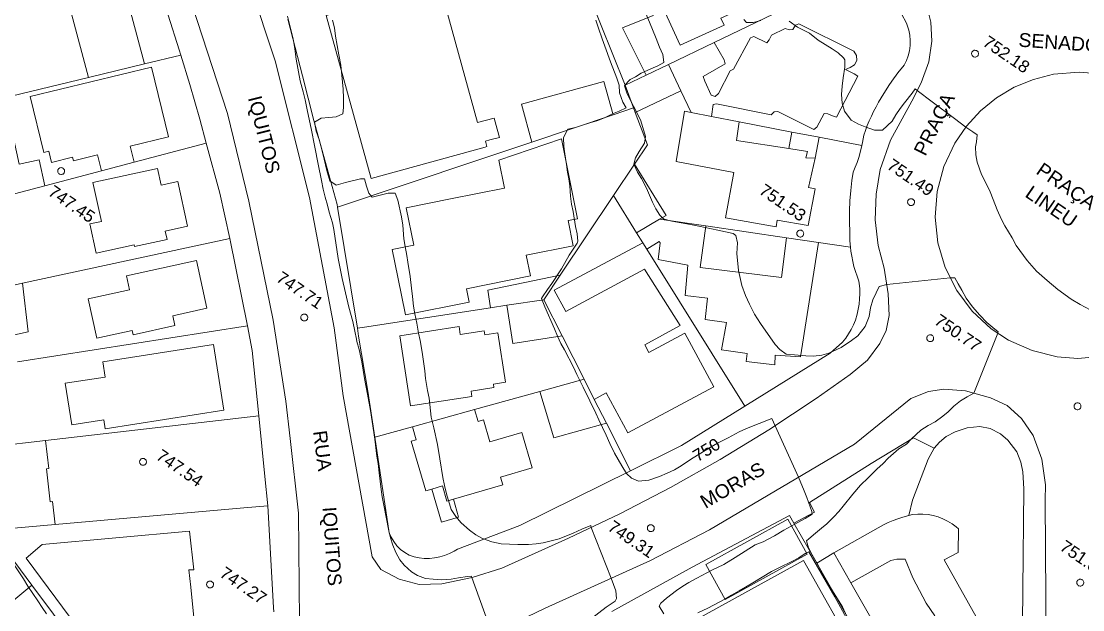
# Model space of a CAD drawing. Header units: metres. Extents: x 322294 to 7190115, y 7390841 to 10157759.
# Drawn here: x 323545.8 to 323699.4, y 7393904.2 to 7393989.4 of the extents above; entities that cross this region are included whole.
import ezdxf
from ezdxf.enums import TextEntityAlignment as Align

# ---------------------------------------------------------------- set-up
doc = ezdxf.new("R2010")
doc.units = ezdxf.units.M
doc.layers.get('0').update_dxf_attribs({"lineweight": 18})
for name, color, linetype, lineweight in [('100_SIST_VIARIO_MEIO_FIO', 1, 'Continuous', 18), ('106_PRACAS_PARQUES_TOP', 7, 'Continuous', 18), ('160_P_SIMP_ASF_TOP', 7, 'Continuous', 18), ('206_MURO_E_MURO_ARRIMO', 7, 'Continuous', 18), ('214_PROJ_BEIRAL_EDIF', 10, 'Continuous', 18), ('228_CONST_FUND_RUINA_E_TOP', 10, 'Continuous', 18), ('600_CURVA_MESTRA', 14, 'Continuous', 18), ('602_CURVA_MESTRA_TOP', 24, 'Continuous', 18), ('604_CURVA_INTERM', 7, 'Continuous', 18), ('606_PTO_COTADO', 7, 'Continuous', 18), ('608_PTO_COTADO_INTERVIA', 1, 'Continuous', 18), ('624_SEGM_CURVA_MESTRA', 14, 'Continuous', 18), ('626_SEGM_CURVA_INTERM', 7, 'Continuous', 18)]:
    doc.layers.add(name, color=color, linetype=linetype, lineweight=lineweight)
doc.styles.add('Style-Arial', font='arial.ttf', dxfattribs={"height": 1.75})

# ---------------------------------------------------------------- blocks, each defined once
blk = doc.blocks.new('SP09')
at = {"color": 0, "linetype": 'Continuous'}
blk.add_lwpolyline([(-0.03, -0.51), (-0.14, -0.49), (-0.24, -0.46), (-0.31, -0.42), (-0.35, -0.39), (-0.42, -0.31), (-0.47, -0.24), (-0.51, -0.15), (-0.52, -0.09), (-0.52, 0.03), (-0.51, 0.11), (-0.48, 0.2), (-0.44, 0.27), (-0.4, 0.33), (-0.32, 0.39), (-0.23, 0.44), (-0.15, 0.48), (-0.1, 0.48), (-0.03, 0.48), (0.08, 0.48), (0.19, 0.44), (0.27, 0.4), (0.35, 0.32), (0.41, 0.23), (0.46, 0.11), (0.48, 0.03), (0.48, -0.03), (0.47, -0.08), (0.44, -0.21), (0.38, -0.3), (0.31, -0.38), (0.23, -0.44), (0.1, -0.49), (0.02, -0.51)], close=True, dxfattribs=at)
blk = doc.blocks.new('SP10')
at = {"color": 0, "linetype": 'Continuous'}
blk.add_lwpolyline([(-0.03, -0.51), (-0.14, -0.49), (-0.24, -0.46), (-0.31, -0.42), (-0.35, -0.39), (-0.42, -0.31), (-0.47, -0.24), (-0.51, -0.15), (-0.52, -0.09), (-0.52, 0.03), (-0.51, 0.11), (-0.48, 0.2), (-0.44, 0.27), (-0.4, 0.33), (-0.32, 0.39), (-0.23, 0.44), (-0.15, 0.48), (-0.1, 0.48), (-0.03, 0.48), (0.08, 0.48), (0.19, 0.44), (0.27, 0.4), (0.35, 0.32), (0.41, 0.23), (0.46, 0.11), (0.48, 0.03), (0.48, -0.03), (0.47, -0.08), (0.44, -0.21), (0.38, -0.3), (0.31, -0.38), (0.23, -0.44), (0.1, -0.49), (0.02, -0.51)], close=True, dxfattribs=at)

msp = doc.modelspace()

# ---------------------------------------------------------------- linework, layer by layer
at = {"layer": '100_SIST_VIARIO_MEIO_FIO'}
for points in [[(323644.023, 7394073.089), (323639.688, 7394088.938), (323637.302, 7394093.917), (323635.118, 7394095.906), (323633.118, 7394096.992), (323629.392, 7394097.65), (323627.764, 7394097.638), (323625.38, 7394097.123), (323601.796, 7394084.202), (323575.825, 7394065.641), (323566.294, 7394058.058), (323564.206, 7394056.021), (323562.722, 7394053.771), (323561.199, 7394047.901), (323561.108, 7394046.432), (323561.927, 7394043.167), (323575.394, 7394005.419), (323582.588, 7393983.708), (323587.545, 7393963.91), (323591.108, 7393945.023), (323591.818, 7393939.611)], [(323582.3, 7393946.139), (323578.788, 7393963.397), (323575.678, 7393976.068), (323565.504, 7394007.35), (323557.789, 7394027.771), (323556.712, 7394029.649), (323552.605, 7394033.231), (323550.887, 7394033.919), (323547.977, 7394034.48), (323544.132, 7394034.191), (323540.996, 7394032.979), (323536.796, 7394028.825), (323522.298, 7394010.543), (323505.072, 7393985.273), (323500.776, 7393977.626), (323494.86, 7393966.048), (323489.526, 7393954.486), (323483.891, 7393941.219), (323475.707, 7393917.256), (323473.502, 7393909.563), (323470.278, 7393894.475), (323467.187, 7393876.85), (323463.62, 7393841.909)], [(323591.818, 7393939.611), (323592.396, 7393935.206), (323596.615, 7393911.909), (323597.857, 7393910.038), (323600.505, 7393908.643), (323603.4, 7393907.888), (323606.675, 7393907.974), (323611.074, 7393908.901), (323615.363, 7393910.249), (323625.008, 7393914.591), (323632.46, 7393918.117), (323639.779, 7393921.909), (323646.957, 7393925.963), (323653.985, 7393930.272), (323660.853, 7393934.832), (323665.742, 7393938.303), (323668.255, 7393940.375), (323670.066, 7393942.756), (323670.982, 7393944.647), (323671.415, 7393946.848), (323671.259, 7393949.986), (323670.689, 7393953.69), (323669.788, 7393956.972), (323669.388, 7393960.691), (323669.538, 7393964.389), (323670.105, 7393967.991), (323671.583, 7393972.237), (323674.659, 7393977.868), (323676.018, 7393980.54), (323677.113, 7393983.582), (323677.552, 7393986.545), (323677.419, 7393989.304), (323676.704, 7393992.216)], [(323701.868, 7393981.837), (323698.887, 7393982.068), (323695.164, 7393981.75), (323692.265, 7393981.017), (323689.502, 7393979.875), (323686.932, 7393978.346), (323684.609, 7393976.464), (323682.581, 7393974.266), (323680.89, 7393971.8), (323679.304, 7393968.417), (323678.351, 7393964.805), (323678.062, 7393961.08), (323678.447, 7393957.364), (323679.493, 7393953.778), (323681.166, 7393950.437), (323683.412, 7393947.451), (323686.157, 7393944.917), (323688.654, 7393943.272), (323692.064, 7393941.747), (323695.693, 7393940.859), (323698.675, 7393940.628), (323702.397, 7393940.946)], [(323584.736, 7393929.014), (323584.133, 7393934.428), (323582.3, 7393946.139)], [(323602.034, 7393894.975), (323621.65, 7393904.455), (323636.873, 7393911.356), (323645.412, 7393915.808), (323666.378, 7393928.198), (323674.528, 7393934.82), (323677.067, 7393935.83), (323679.284, 7393936.18), (323682.433, 7393935.901), (323686.046, 7393934.935), (323688.469, 7393933.792), (323690.542, 7393931.93), (323692.243, 7393929.47), (323693.462, 7393926.036), (323693.999, 7393922.332), (323693.969, 7393920.083), (323694.251, 7393877.778)], [(323540.644, 7393863.037), (323571.122, 7393885.886), (323580.523, 7393892.401), (323583.088, 7393894.419), (323584.895, 7393896.797), (323585.731, 7393899.611), (323586.098, 7393902.586), (323585.94, 7393918.199), (323584.736, 7393929.014)]]:
    msp.add_lwpolyline(points, dxfattribs=at)
at = {"layer": '206_MURO_E_MURO_ARRIMO'}
for p, q in [((323568.704, 7393985.306), (323567.104, 7393990.305)), ((323673.896, 7393989.162), (323673.2, 7393990.49)), ((323584.404, 7393989.719), (323586.552, 7393981.518)), ((323674.021, 7393988.853), (323673.896, 7393989.162)), ((323674.247, 7393988.138), (323674.021, 7393988.853)), ((323674.392, 7393987.403), (323674.247, 7393988.138)), ((323674.456, 7393986.656), (323674.392, 7393987.403)), ((323568.938, 7393984.535), (323568.704, 7393985.306)), ((323674.335, 7393985.164), (323674.437, 7393985.906)), ((323674.437, 7393985.906), (323674.456, 7393986.656)), ((323570.227, 7393980.292), (323568.938, 7393984.535)), ((323673.555, 7393983.065), (323673.892, 7393983.734)), ((323673.892, 7393983.734), (323674.153, 7393984.437)), ((323674.153, 7393984.437), (323674.335, 7393985.164)), ((323672.667, 7393981.979), (323673.555, 7393983.065)), ((323586.552, 7393981.518), (323588.189, 7393975.051)), ((323671.36, 7393980.151), (323671.779, 7393980.772)), ((323671.779, 7393980.772), (323672.667, 7393981.979)), ((323571.669, 7393975.277), (323570.227, 7393980.292)), ((323670.239, 7393978.348), (323671.36, 7393980.151)), ((323669.494, 7393977.048), (323669.857, 7393977.703)), ((323669.857, 7393977.703), (323670.239, 7393978.348)), ((323668.823, 7393975.707), (323669.149, 7393976.382)), ((323669.149, 7393976.382), (323669.494, 7393977.048)), ((323572.576, 7393971.781), (323571.669, 7393975.277)), ((323588.189, 7393975.051), (323591.539, 7393962.908)), ((323668.229, 7393974.331), (323668.516, 7393975.023)), ((323668.516, 7393975.023), (323668.823, 7393975.707)), ((323667.546, 7393971.879), (323667.712, 7393972.924)), ((323667.712, 7393972.924), (323667.961, 7393973.631)), ((323667.961, 7393973.631), (323668.229, 7393974.331)), ((323574.582, 7393964.549), (323572.576, 7393971.781)), ((323667.209, 7393970.419), (323667.455, 7393971.444)), ((323667.455, 7393971.444), (323667.546, 7393971.879)), ((323666.995, 7393969.7), (323667.209, 7393970.419)), ((323666.182, 7393967.605), (323666.481, 7393968.292)), ((323666.481, 7393968.292), (323666.753, 7393968.99)), ((323666.753, 7393968.99), (323666.995, 7393969.7)), ((323666.006, 7393966.399), (323666.182, 7393967.605)), ((323665.839, 7393964.909), (323666.006, 7393966.399)), ((323576.039, 7393957.99), (323574.582, 7393964.549)), ((323665.726, 7393963.413), (323665.839, 7393964.909)), ((323591.539, 7393962.908), (323591.601, 7393962.531)), ((323591.601, 7393962.531), (323594.471, 7393944.992)), ((323665.667, 7393961.914), (323665.726, 7393963.413)), ((323665.662, 7393960.414), (323665.667, 7393961.914)), ((323665.711, 7393958.915), (323665.662, 7393960.414)), ((323578.559, 7393945.34), (323576.039, 7393957.99)), ((323665.706, 7393958.392), (323665.711, 7393958.915)), ((323665.725, 7393957.642), (323665.706, 7393958.392)), ((323665.797, 7393956.708), (323665.725, 7393957.642)), ((323665.86, 7393956.149), (323665.797, 7393956.708)), ((323665.975, 7393955.408), (323665.86, 7393956.149)), ((323666.121, 7393954.673), (323665.975, 7393955.408)), ((323666.299, 7393953.944), (323666.121, 7393954.673)), ((323666.508, 7393953.224), (323666.299, 7393953.944)), ((323666.747, 7393952.513), (323666.508, 7393953.224)), ((323667.016, 7393951.814), (323666.747, 7393952.513)), ((323667.065, 7393951.466), (323667.016, 7393951.814)), ((323667.132, 7393950.719), (323667.065, 7393951.466)), ((323667.125, 7393949.221), (323667.153, 7393949.97)), ((323667.153, 7393949.97), (323667.132, 7393950.719)), ((323666.928, 7393947.735), (323667.051, 7393948.474)), ((323667.051, 7393948.474), (323667.125, 7393949.221)), ((323666.507, 7393946.178), (323666.759, 7393947.004)), ((323666.759, 7393947.004), (323666.928, 7393947.735)), ((323579.272, 7393941.76), (323578.559, 7393945.34)), ((323665.906, 7393944.806), (323666.232, 7393945.481)), ((323666.232, 7393945.481), (323666.507, 7393946.178)), ((323594.471, 7393944.992), (323594.657, 7393943.858)), ((323594.657, 7393943.858), (323595.966, 7393935.86)), ((323665.108, 7393943.539), (323665.53, 7393944.157)), ((323665.53, 7393944.157), (323665.906, 7393944.806)), ((323662.879, 7393941.358), (323664.666, 7393942.947)), ((323664.666, 7393942.947), (323665.108, 7393943.539)), ((323580.196, 7393932.3), (323579.272, 7393941.76)), ((323650.54, 7393933.693), (323662.879, 7393941.358)), ((323595.966, 7393935.86), (323596.979, 7393929.195)), ((323641.369, 7393927.996), (323650.54, 7393933.693)), ((323581.079, 7393923.541), (323580.196, 7393932.3)), ((323596.979, 7393929.195), (323599.08, 7393915.374)), ((323668.798, 7393925.41), (323674.917, 7393929.111)), ((323674.917, 7393929.111), (323677.888, 7393927.645)), ((323633.977, 7393924.345), (323641.369, 7393927.996)), ((323659.879, 7393919.768), (323668.798, 7393925.41)), ((323617.96, 7393916.433), (323633.977, 7393924.345)), ((323581.508, 7393919.288), (323581.079, 7393923.541)), ((323582.323, 7393904.565), (323581.508, 7393919.288)), ((323660.577, 7393918.363), (323659.879, 7393919.768)), ((323642.901, 7393910.416), (323656.96, 7393917.854)), ((323656.96, 7393917.854), (323657.61, 7393916.775)), ((323657.61, 7393916.775), (323660.577, 7393918.363)), ((323608.946, 7393913.007), (323617.96, 7393916.433)), ((323599.08, 7393915.374), (323599.358, 7393914.733)), ((323599.358, 7393914.733), (323599.737, 7393914.088)), ((323599.737, 7393914.088), (323600.195, 7393913.495)), ((323600.195, 7393913.495), (323600.723, 7393912.966)), ((323608.457, 7393912.697), (323608.946, 7393913.007)), ((323600.723, 7393912.966), (323601.314, 7393912.507)), ((323601.314, 7393912.507), (323601.959, 7393912.128)), ((323601.959, 7393912.128), (323602.673, 7393911.904)), ((323602.673, 7393911.904), (323603.405, 7393911.752)), ((323603.405, 7393911.752), (323604.149, 7393911.671)), ((323604.149, 7393911.671), (323604.897, 7393911.664)), ((323604.897, 7393911.664), (323605.642, 7393911.729)), ((323605.642, 7393911.729), (323606.378, 7393911.867)), ((323606.378, 7393911.867), (323607.096, 7393912.076)), ((323607.096, 7393912.076), (323607.792, 7393912.353)), ((323607.792, 7393912.353), (323608.457, 7393912.697)), ((323631.304, 7393903.97), (323642.901, 7393910.416)), ((323582.373, 7393903.95), (323582.323, 7393904.565))]:
    msp.add_line(p, q, dxfattribs=at)
for points in [[(323646.072, 7393986.371), (323664.443, 7393995.224)], [(323563.681, 7393983.263), (323568.938, 7393984.535)], [(323541.523, 7393977.9), (323555.587, 7393981.304)], [(323634.432, 7393976.887), (323631.458, 7393975.89)], [(323634.678, 7393976.229), (323636.422, 7393971.564), (323634.54, 7393968.744)], [(323649.721, 7393974.866), (323657.335, 7393973.397)], [(323572.576, 7393971.781), (323562.173, 7393969.035)], [(323619.704, 7393971.95), (323611.62, 7393969.241)], [(323661.271, 7393972.638), (323667.455, 7393971.444)], [(323611.62, 7393969.241), (323591.601, 7393962.531)], [(323557.443, 7393967.787), (323549.258, 7393965.627)], [(323656.56, 7393958.076), (323644.88, 7393959.807)], [(323546.049, 7393951.494), (323576.039, 7393957.99)], [(323636.347, 7393956.433), (323650.54, 7393933.693)], [(323665.797, 7393956.708), (323661.191, 7393957.39)], [(323595.522, 7393945.153), (323613.733, 7393947.943)], [(323578.559, 7393945.34), (323545.289, 7393940.125)], [(323594.471, 7393944.992), (323595.522, 7393945.153)], [(323611.43, 7393933.216), (323620.85, 7393935.837)], [(323580.196, 7393932.3), (323549.368, 7393928.727)], [(323596.979, 7393929.195), (323602.439, 7393930.714)], [(323633.977, 7393924.345), (323630.488, 7393931.239)], [(323578.033, 7393918.983), (323581.508, 7393919.288)], [(323550.736, 7393916.585), (323578.033, 7393918.983)], [(323660.919, 7393910.958), (323657.61, 7393916.775)], [(323556.929, 7393894.99), (323547.397, 7393907.797)]]:
    msp.add_lwpolyline(points, dxfattribs=at)
at = {"layer": '214_PROJ_BEIRAL_EDIF'}
for points in [[(323640.324, 7393996.859), (323640.214, 7393997.098), (323643.066, 7393998.409), (323653.272, 7394003.103), (323658.647, 7394005.575), (323660.016, 7394006.205), (323664.22, 7393997.065), (323654.925, 7393992.79), (323654.662, 7393993.361), (323647.061, 7393989.865), (323647.51, 7393988.89), (323641.175, 7393985.977), (323637.673, 7393993.591), (323641.102, 7393995.168)], [(323563.681, 7393983.263), (323555.587, 7393981.304), (323550.873, 7393999.049), (323558.919, 7394001.186)], [(323641.269, 7393979.342), (323642.747, 7393976.212), (323645.687, 7393975.645), (323645.921, 7393977.367), (323646.444, 7393977.496), (323654.322, 7393975.909), (323654.77, 7393976.302), (323655.286, 7393976.368), (323660.488, 7393973.742), (323660.928, 7393974.102), (323661.981, 7393976.061), (323662.549, 7393976.012), (323663.192, 7393975.722), (323663.801, 7393975.539), (323666.851, 7393981.471), (323666.323, 7393981.817), (323665.087, 7393982.443), (323665.752, 7393982.72), (323666.373, 7393983.102), (323666.706, 7393983.754), (323666.675, 7393984.485), (323666.271, 7393985.084), (323658.323, 7393989.071), (323657.825, 7393988.86), (323657.458, 7393988.217), (323656.972, 7393988.181), (323656.369, 7393988.396), (323654.388, 7393987.401), (323654.06, 7393986.757), (323653.695, 7393986.3), (323651.836, 7393987.25), (323651.36, 7393987.043), (323648.891, 7393982.49), (323648.421, 7393982.235), (323646.701, 7393978.955), (323646.231, 7393978.526), (323645.634, 7393978.744), (323644.732, 7393980.77), (323644.475, 7393981.431), (323647.672, 7393983.269), (323647.545, 7393983.839), (323646.072, 7393986.371), (323639.456, 7393983.182)], [(323557.443, 7393967.787), (323562.173, 7393969.035), (323561.608, 7393971.367), (323567.132, 7393972.704), (323564.69, 7393982.795), (323547.156, 7393978.552), (323549.121, 7393970.432), (323549.849, 7393970.608), (323550.236, 7393969.008), (323553.282, 7393969.745), (323553.406, 7393969.233), (323556.889, 7393970.076)], [(323636.246, 7393981.635), (323639.456, 7393983.182), (323641.269, 7393979.342), (323634.678, 7393976.229), (323634.432, 7393976.887), (323633.203, 7393980.168)], [(323619.704, 7393971.95), (323631.458, 7393975.89), (323630.124, 7393980.725), (323618.192, 7393977.433)], [(323660.713, 7393969.595), (323659.339, 7393969.677), (323659.568, 7393970.599), (323656.905, 7393971.011), (323649.298, 7393972.188), (323649.721, 7393974.866), (323645.687, 7393975.645), (323642.747, 7393976.212), (323641.806, 7393976.438), (323640.569, 7393969.149), (323648.945, 7393967.528), (323647.704, 7393960.97), (323655.047, 7393959.651), (323655.206, 7393960.63), (323659.702, 7393959.867), (323660.71, 7393965.18), (323659.736, 7393965.355)], [(323657.335, 7393973.397), (323656.905, 7393971.011), (323659.568, 7393970.599), (323659.339, 7393969.677), (323660.713, 7393969.595), (323661.271, 7393972.638)], [(323549.258, 7393965.627), (323540.631, 7393963.35), (323541.132, 7393971.516), (323544.782, 7393972.307), (323545.551, 7393968.755), (323548.445, 7393969.382)], [(323638.157, 7393960.803), (323639.119, 7393961.319), (323634.54, 7393968.744), (323631.503, 7393964.193), (323634.856, 7393958.822)], [(323568.481, 7393966.245), (323566.066, 7393965.722), (323565.547, 7393968.118), (323556.225, 7393966.099), (323557.446, 7393960.463), (323555.771, 7393960.1), (323556.687, 7393955.872), (323562.2, 7393957.066), (323562.252, 7393956.825), (323566.944, 7393957.841), (323566.681, 7393959.055), (323569.888, 7393959.75)], [(323627.259, 7393937.62), (323624.091, 7393943.881), (323621.438, 7393949.124), (323623.798, 7393952.657), (323631.503, 7393964.193), (323634.856, 7393958.822), (323635.758, 7393957.377), (323622.943, 7393950.492), (323624.605, 7393947.398), (323636.015, 7393953.528), (323641.171, 7393945.366), (323636.036, 7393942.607), (323636.636, 7393941.489), (323641.863, 7393944.297), (323646.046, 7393936.512), (323633.596, 7393929.823), (323630.479, 7393935.625), (323628.741, 7393934.691)], [(323634.856, 7393958.822), (323635.758, 7393957.377), (323636.347, 7393956.433), (323638.134, 7393957.549), (323638.264, 7393957.341), (323637.959, 7393954.916), (323642.279, 7393954.109), (323641.886, 7393949.721), (323645.096, 7393949.338), (323644.772, 7393946.258), (323647.879, 7393945.823), (323647.147, 7393941.845), (323650.847, 7393941.318), (323650.729, 7393940.174), (323654.836, 7393939.7), (323654.906, 7393941.066), (323658.557, 7393940.847), (323661.191, 7393957.39), (323656.56, 7393958.076), (323655.819, 7393952.324), (323644.06, 7393953.767), (323644.88, 7393959.807), (323638.157, 7393960.803)], [(323571.201, 7393954.776), (323572.696, 7393947.874), (323567.758, 7393946.804), (323568.07, 7393945.365), (323562.027, 7393944.056), (323561.896, 7393944.664), (323556.762, 7393943.552), (323555.528, 7393949.25), (323561.512, 7393950.546), (323561.071, 7393952.582)], [(323539.734, 7393949.351), (323539.785, 7393950.137), (323545.398, 7393951.353), (323546.049, 7393951.494), (323546.853, 7393944.476), (323539.312, 7393942.842), (323539.451, 7393944.992)], [(323623.798, 7393952.657), (323621.438, 7393949.124), (323616.115, 7393948.308), (323613.733, 7393947.943), (323613.343, 7393950.49)], [(323616.115, 7393948.308), (323621.438, 7393949.124), (323624.091, 7393943.881), (323616.96, 7393942.788)], [(323614.801, 7393944.315), (323612.9, 7393944.024), (323612.813, 7393944.595), (323609.354, 7393944.065), (323609.177, 7393945.221), (323600.603, 7393943.907), (323602.158, 7393933.76), (323611.026, 7393935.118), (323610.908, 7393935.893), (323614.22, 7393936.401), (323614.144, 7393936.897), (323615.897, 7393937.166)], [(323573.674, 7393942.64), (323575.166, 7393933.12), (323558.007, 7393930.43), (323557.803, 7393931.728), (323553.143, 7393930.998), (323552.199, 7393937.021), (323557.974, 7393937.926), (323557.629, 7393940.125)], [(323627.259, 7393937.62), (323620.85, 7393935.837), (323622.88, 7393929.108), (323630.488, 7393931.239), (323628.741, 7393934.691)], [(323605.226, 7393921.699), (323606.797, 7393922.158), (323607.435, 7393919.973), (323608.355, 7393920.241), (323615.509, 7393922.33), (323615.189, 7393923.426), (323619.739, 7393924.755), (323618.24, 7393929.89), (323613.656, 7393928.552), (323612.736, 7393931.702), (323611.94, 7393931.47), (323611.43, 7393933.216), (323602.439, 7393930.714), (323602.982, 7393928.854), (323602.267, 7393928.646), (323604.369, 7393921.448)], [(323537.969, 7393922.17), (323538.312, 7393927.446), (323541.825, 7393927.853), (323549.368, 7393928.727), (323549.838, 7393924.671), (323549.491, 7393924.631), (323550.045, 7393919.852), (323550.353, 7393919.888), (323550.736, 7393916.585), (323541.463, 7393915.77), (323541.293, 7393915.998), (323537.848, 7393920.314)], [(323605.226, 7393921.699), (323606.624, 7393916.914), (323609.114, 7393917.641), (323608.355, 7393920.241), (323607.435, 7393919.973), (323606.797, 7393922.158)], [(323656.748, 7393917.356), (323659.56, 7393912.262), (323647.686, 7393905.706), (323644.874, 7393910.8)], [(323541.463, 7393915.77), (323547.397, 7393907.797), (323535.189, 7393897.666), (323530.62, 7393903.471), (323535.521, 7393909.223), (323541.293, 7393915.998)], [(323665.867, 7393908.146), (323670.875, 7393899.322), (323677.992, 7393903.341), (323676.734, 7393905.201), (323674.844, 7393908.853), (323673.734, 7393911.549), (323672.529, 7393911.565), (323671.629, 7393911.367)]]:
    msp.add_lwpolyline(points, close=True, dxfattribs=at)
for points in [[(323628.443, 7393994.415), (323634.06, 7393996.998), (323635.484, 7393993.99), (323637.254, 7393990.254), (323632.802, 7393988.473), (323636.246, 7393981.635)], [(323612.943, 7393971.221), (323596.479, 7393966.678), (323589.968, 7393990.272), (323606.33, 7393994.786)], [(323606.33, 7393994.786), (323611.856, 7393974.757), (323614.238, 7393975.414), (323614.679, 7393973.818)], [(323636.246, 7393981.635), (323633.203, 7393980.168), (323627.856, 7393993.536)], [(323614.679, 7393973.818), (323615.007, 7393972.627), (323613.628, 7393972.247)], [(323600.34, 7393952.363), (323601.438, 7393946.928), (323610.632, 7393948.785), (323610.246, 7393950.7), (323619.496, 7393952.568), (323618.894, 7393955.549), (323625.696, 7393956.923), (323624.959, 7393960.573), (323626.314, 7393960.847), (323623.98, 7393972.399)], [(323623.98, 7393972.399), (323614.925, 7393969.325), (323615.741, 7393965.286), (323607.921, 7393963.707)], [(323613.138, 7393971.513), (323613.2, 7393971.292), (323612.943, 7393971.221)], [(323613.628, 7393972.247), (323612.985, 7393972.069), (323613.138, 7393971.513)], [(323607.921, 7393963.707), (323601.55, 7393962.42), (323602.637, 7393957.039), (323599.523, 7393956.41), (323600.34, 7393952.363)], [(323690.585, 7393892.582), (323690.9, 7393921.738), (323690.736, 7393924.213), (323690.453, 7393925.604), (323689.849, 7393927.094), (323688.55, 7393928.789), (323687.491, 7393929.684), (323685.994, 7393930.494), (323684.518, 7393930.77), (323682.696, 7393930.56), (323680.949, 7393929.994), (323679.646, 7393929.319), (323678.693, 7393928.513), (323677.888, 7393927.645), (323677.042, 7393926.034), (323674.754, 7393920.076), (323674.259, 7393917.882), (323674.785, 7393918.014), (323675.531, 7393918.076), (323676.279, 7393918.072), (323677.024, 7393918.001), (323677.759, 7393917.863), (323678.479, 7393917.661), (323679.178, 7393917.396), (323679.851, 7393917.069), (323680.492, 7393916.684), (323681.096, 7393916.243), (323681.442, 7393915.953), (323681.361, 7393912.541), (323679.362, 7393911.455), (323684.853, 7393901.664)], [(323677.992, 7393903.341), (323676.734, 7393905.201), (323674.844, 7393908.853), (323673.734, 7393911.549), (323672.529, 7393911.565), (323671.629, 7393911.367), (323665.867, 7393908.146), (323663.415, 7393912.467), (323670.586, 7393916.537), (323671.267, 7393916.849), (323671.959, 7393917.135), (323672.661, 7393917.396), (323673.372, 7393917.631), (323674.259, 7393917.882), (323674.785, 7393918.014), (323675.531, 7393918.076), (323676.279, 7393918.072), (323677.024, 7393918.001), (323677.759, 7393917.863), (323678.479, 7393917.661), (323679.178, 7393917.396), (323679.851, 7393917.069), (323680.492, 7393916.684), (323681.096, 7393916.243), (323681.442, 7393915.953), (323681.361, 7393912.541), (323679.362, 7393911.455), (323684.853, 7393901.664)], [(323570.372, 7393907.52), (323570.113, 7393910.025), (323570.811, 7393909.994), (323570.211, 7393915.584), (323548.876, 7393913.658), (323546.54, 7393911.72), (323558.158, 7393896.01)], [(323670.875, 7393899.322), (323665.867, 7393908.146), (323663.415, 7393912.467), (323660.919, 7393910.958), (323674.09, 7393887.808)], [(323562.945, 7393896.407), (323571.936, 7393897.262), (323571.554, 7393903.067), (323570.83, 7393903.104), (323570.372, 7393907.52)]]:
    msp.add_lwpolyline(points, dxfattribs=at)
at = {"layer": '228_CONST_FUND_RUINA_E_TOP'}
msp.add_lwpolyline([(323659.014, 7393911.349), (323636.435, 7393898.884), (323644.083, 7393885.017), (323666.761, 7393897.543)], close=True, dxfattribs=at)
at = {"layer": '600_CURVA_MESTRA', "elevation": 750}
for points in [[(323628.945, 7393989.59), (323629.343, 7393988.43), (323629.901, 7393986.906), (323630.275, 7393985.811), (323631.095, 7393983.568), (323632.001, 7393981.191), (323632.318, 7393980.189), (323632.397, 7393979.094), (323632.877, 7393977.724), (323633.369, 7393976.918), (323632.342, 7393976.417), (323631.374, 7393976.009), (323630.238, 7393975.471), (323629.256, 7393975.089), (323628.079, 7393974.723), (323627.033, 7393974.366), (323626.019, 7393974.058), (323624.924, 7393973.794), (323624.285, 7393972.602), (323624.359, 7393971.322), (323624.496, 7393970.239), (323624.739, 7393968.674), (323624.872, 7393967.6), (323625.051, 7393966.61), (323625.183, 7393965.587), (323625.294, 7393964.122), (323625.453, 7393962.941), (323625.684, 7393961.893), (323626.046, 7393959.737), (323626.251, 7393958.637), (323626.374, 7393957.591), (323626.245, 7393957.313), (323625.131, 7393955.578), (323624.011, 7393953.57), (323622.589, 7393951.486), (323621.953, 7393950.609), (323621.26, 7393949.556), (323621.13, 7393949.283), (323621.58, 7393948.107), (323622.995, 7393944.878), (323623.417, 7393943.817), (323623.883, 7393942.776), (323624.43, 7393941.862), (323625.738, 7393939.332), (323626.198, 7393938.307), (323627.149, 7393936.479), (323628.099, 7393934.467), (323628.976, 7393932.697), (323629.384, 7393931.709), (323630.475, 7393929.518), (323631.012, 7393928.298), (323631.656, 7393926.92), (323632.745, 7393925.05), (323633.383, 7393923.937), (323634.111, 7393923.265), (323635.13, 7393922.834), (323636.643, 7393922.97), (323638.189, 7393923.517), (323639.289, 7393923.988), (323640.349, 7393924.504), (323641.324, 7393925.08), (323642.802, 7393926.066)], [(323647.165, 7393928.642), (323648.114, 7393929.118), (323649.682, 7393929.968), (323650.765, 7393930.46), (323654.419, 7393931.913), (323654.893, 7393930.875), (323658.289, 7393923.417), (323659.088, 7393921.458), (323659.472, 7393920.5), (323660.202, 7393918.431), (323660.268, 7393918.07), (323659.235, 7393917.417), (323658.267, 7393916.919), (323656.164, 7393915.737), (323654.804, 7393914.938), (323653.191, 7393914.061), (323652.031, 7393913.621), (323649.117, 7393911.799), (323647.471, 7393910.793), (323645.756, 7393909.956), (323643.565, 7393908.812), (323642.414, 7393908.168), (323641.527, 7393907.625), (323640.644, 7393907.037), (323639.173, 7393905.882), (323638.366, 7393905.171), (323638.141, 7393904.729), (323638.825, 7393903.62)], [(323643.7, 7393903.797), (323645.19, 7393904.457), (323647.61, 7393905.739), (323648.599, 7393906.332), (323649.723, 7393906.95), (323650.63, 7393907.508), (323651.693, 7393908.121), (323654.387, 7393909.747), (323655.618, 7393910.387), (323657.211, 7393911.17), (323658.335, 7393911.764), (323659.256, 7393912.361), (323659.309, 7393912.376), (323659.429, 7393912.456), (323659.765, 7393912.628), (323663.53, 7393906.097), (323669.131, 7393895.857)]]:
    msp.add_lwpolyline(points, dxfattribs=at)
at = {"layer": '604_CURVA_INTERM', "flags": 128}
for points, elevation in [([(323594.344, 7393943.39), (323594.095, 7393944.577), (323593.829, 7393945.958), (323593.214, 7393948.033), (323592.288, 7393952.166), (323591.715, 7393955.062), (323591.055, 7393959.26), (323590.849, 7393960.252), (323590.403, 7393961.785), (323590.142, 7393962.786), (323589.8, 7393963.969), (323589.523, 7393965.101), (323589.294, 7393966.385), (323588.803, 7393968.731), (323588.301, 7393971.197), (323587.806, 7393973.896), (323587.271, 7393976.349), (323586.916, 7393978.065), (323586.64, 7393979.213), (323586.205, 7393980.791), (323585.632, 7393983.948), (323585.415, 7393985.462), (323585.16, 7393986.9), (323584.347, 7393990.189)], 748), ([(323665.076, 7393903.708), (323664.638, 7393904.67), (323663.805, 7393905.974), (323663.215, 7393906.983), (323662.662, 7393907.838), (323661.452, 7393910.022), (323660.996, 7393910.929), (323660.248, 7393912.166), (323659.711, 7393913.177), (323659.461, 7393914.188), (323659.757, 7393914.512), (323660.725, 7393915.299), (323661.595, 7393916.04), (323662.375, 7393916.681), (323663.387, 7393917.693), (323664.134, 7393918.436), (323664.757, 7393919.239), (323666.16, 7393920.98), (323667.275, 7393922.245), (323668.343, 7393923.32), (323669.631, 7393924.584), (323670.547, 7393925.421), (323671.254, 7393926.185), (323672.797, 7393927.511), (323673.892, 7393928.179), (323674.614, 7393928.986), (323675.961, 7393930.23), (323677.051, 7393930.884), (323678.048, 7393931.459), (323679.154, 7393932.254), (323679.934, 7393932.887), (323680.752, 7393933.713), (323681.718, 7393934.462), (323682.674, 7393935.04), (323683.628, 7393935.581), (323687.096, 7393944.298), (323687.161, 7393944.445), (323686.38, 7393945.072), (323685.504, 7393945.823), (323684.497, 7393946.864), (323683.453, 7393948.105), (323682.554, 7393949.321), (323681.916, 7393950.478), (323681.373, 7393951.432), (323680.882, 7393952.29), (323680.246, 7393952.275), (323671.05, 7393951.344), (323669.939, 7393951.049), (323669.496, 7393950.104), (323669.05, 7393949.092), (323668.691, 7393947.918), (323668.515, 7393946.706), (323667.928, 7393945.233), (323666.868, 7393943.897), (323665.962, 7393943.216), (323664.442, 7393942.193), (323662.658, 7393941.371), (323661.651, 7393941.084), (323660.457, 7393940.942), (323659.326, 7393940.983), (323657.723, 7393941.129), (323656.507, 7393941.21), (323655.587, 7393941.886), (323654.884, 7393942.654), (323652.763, 7393945.692), (323651.904, 7393947.04), (323651.206, 7393948.451), (323650.64, 7393949.738), (323650.108, 7393951.187), (323649.591, 7393953.343), (323649.341, 7393955.785), (323649.44, 7393957.334), (323649.215, 7393958.433), (323648.833, 7393958.704), (323646.623, 7393959.207), (323643.865, 7393959.779), (323642.676, 7393960.026), (323639.941, 7393960.505), (323639.397, 7393960.638), (323638.739, 7393960.826), (323638.2, 7393961.379), (323637.638, 7393962.258), (323637.148, 7393963.256), (323636.304, 7393965.249), (323635.558, 7393966.669), (323634.99, 7393967.598), (323634.459, 7393968.722), (323634.711, 7393969.653), (323635.212, 7393970.58), (323636.016, 7393971.778), (323636.17, 7393972.732), (323635.476, 7393975.016), (323634.932, 7393976.112), (323633.861, 7393978.16), (323633.457, 7393979.086), (323633.116, 7393980.094), (323633.599, 7393980.664), (323633.922, 7393981.001), (323634.72, 7393981.39), (323635.515, 7393981.906), (323636.471, 7393982.376), (323637.918, 7393982.963), (323638.804, 7393983.45), (323638.808, 7393983.533), (323638.671, 7393984.634), (323638.178, 7393985.695), (323637.694, 7393986.942), (323636.73, 7393989.289), (323636.211, 7393990.547)], 751), ([(323590.878, 7393989.569), (323591.161, 7393988.467), (323591.308, 7393987.293), (323591.807, 7393984.584), (323592.061, 7393983.099), (323592.332, 7393980.637), (323592.405, 7393979.584), (323592.452, 7393978.298), (323592.463, 7393976.956), (323592.363, 7393976.042), (323591.396, 7393975.576), (323590.363, 7393975.512), (323589.226, 7393975.381), (323588.288, 7393974.823), (323588.514, 7393973.518), (323588.926, 7393972.301), (323589.49, 7393970.303), (323590.034, 7393967.847), (323590.468, 7393966.311), (323591.392, 7393965.694), (323592.748, 7393966.066), (323594.917, 7393966.598), (323595.519, 7393966.611), (323595.789, 7393965.573), (323596.14, 7393964.538), (323596.607, 7393963.977), (323597.778, 7393964.243), (323598.909, 7393964.548), (323599.954, 7393964.55), (323600.332, 7393963.51), (323600.844, 7393961.096), (323601.025, 7393959.913), (323601.195, 7393957.936), (323601.392, 7393956.832), (323601.646, 7393955.537), (323601.789, 7393954.531)], 749), ([(323613.958, 7393900.738), (323611.048, 7393908.895), (323610.979, 7393909.097), (323610.413, 7393909.052), (323609.089, 7393908.842), (323608.031, 7393908.672), (323606.585, 7393908.561), (323605.422, 7393908.642), (323604.313, 7393908.761), (323603.173, 7393909.195), (323602.288, 7393909.72), (323601.255, 7393910.684), (323600.591, 7393911.471), (323600.034, 7393912.497), (323599.6, 7393913.593), (323599.248, 7393914.636), (323599.011, 7393915.671), (323598.296, 7393919.366), (323598.042, 7393920.583), (323597.899, 7393921.628), (323597.647, 7393924.05), (323597.493, 7393925.408), (323597.288, 7393926.485), (323597.002, 7393928.909), (323596.378, 7393933.072), (323595.932, 7393935.426), (323595.712, 7393936.714), (323595.518, 7393937.711), (323595.1, 7393940.118), (323594.707, 7393941.918), (323594.409, 7393943.082), (323594.344, 7393943.39)], 748), ([(323549.506, 7393903.646), (323548.896, 7393904.571), (323548.226, 7393905.496), (323546.822, 7393907.648), (323546.183, 7393908.704), (323544.925, 7393910.564)], 747)]:
    msp.add_lwpolyline(points, dxfattribs=dict(at, elevation=elevation))
at = {"layer": '604_CURVA_INTERM'}
for points, elevation in [([(323650.368, 7393989.705), (323650.744, 7393989.254), (323651.744, 7393989.241), (323652.833, 7393989.542)], 752), ([(323656.914, 7393989.446), (323658.119, 7393988.568), (323659.852, 7393987.693), (323661.124, 7393986.714), (323663.141, 7393985.424), (323664.012, 7393984.848), (323664.78, 7393984.14), (323664.964, 7393983.836), (323664.979, 7393982.803), (323664.72, 7393981.223), (323664.584, 7393980.013), (323664.527, 7393978.823), (323664.606, 7393977.574), (323664.947, 7393976.397), (323665.925, 7393975.097), (323666.985, 7393974.514), (323667.93, 7393974.145), (323669.273, 7393973.666), (323670.438, 7393973.677), (323671.82, 7393974.975), (323672.356, 7393975.875), (323672.997, 7393976.824), (323673.632, 7393977.622), (323674.731, 7393979.006), (323675.18, 7393979.674), (323675.454, 7393979.432), (323677.636, 7393977.784)], 752), ([(323680.862, 7393975.346), (323682.482, 7393974.122), (323683.493, 7393973.429), (323684.148, 7393972.986), (323684.014, 7393971.979), (323683.897, 7393971.262), (323683.951, 7393970.097), (323684.132, 7393969.015), (323684.764, 7393967.266), (323685.446, 7393965.924), (323686.013, 7393964.719), (323686.438, 7393963.646), (323687.007, 7393962.13), (323687.662, 7393960.742), (323688.145, 7393959.837), (323689.167, 7393958.084), (323689.764, 7393956.963), (323691.382, 7393954.79), (323692.692, 7393953.264), (323694.254, 7393951.88), (323695.8, 7393950.585), (323697.739, 7393949.177), (323699.04, 7393948.442), (323700.482, 7393947.656)], 752), ([(323601.789, 7393954.531), (323602.104, 7393952.488), (323602.322, 7393950.779), (323602.451, 7393949.57), (323602.574, 7393948.162), (323602.765, 7393947.065), (323603.086, 7393945.699), (323603.307, 7393944.263), (323603.552, 7393943.2), (323603.844, 7393941.544), (323604.229, 7393938.84), (323604.35, 7393937.696), (323604.63, 7393935.978), (323604.866, 7393934.859), (323605.152, 7393932.11), (323605.536, 7393930.576), (323606.038, 7393928.146), (323606.422, 7393926.057), (323606.829, 7393923.361), (323607.056, 7393922.218), (323607.367, 7393920.99), (323608.055, 7393918.741), (323608.697, 7393917.733), (323609.469, 7393916.818), (323610.684, 7393915.762), (323611.615, 7393915.057), (323612.591, 7393914.56), (323613.898, 7393914.069), (323615.29, 7393913.796), (323617.695, 7393913.665), (323619.22, 7393913.653), (323620.348, 7393913.75), (323621.342, 7393913.907), (323623.285, 7393914.4), (323623.645, 7393914.474), (323625.67, 7393915.32), (323626.951, 7393915.883), (323628.227, 7393916.408), (323628.314, 7393916.155), (323631.186, 7393908.778), (323631.856, 7393906.985), (323631.973, 7393905.87), (323631.759, 7393905.47), (323630.448, 7393904.603), (323627.924, 7393902.609)], 749)]:
    msp.add_lwpolyline(points, dxfattribs=dict(at, elevation=elevation))
at = {"layer": '624_SEGM_CURVA_MESTRA', "elevation": 750}
msp.add_lwpolyline([(323642.802, 7393926.066), (323643.056, 7393926.235), (323645.649, 7393927.808), (323646.549, 7393928.332), (323647.165, 7393928.642)], dxfattribs=at)
at = {"layer": '626_SEGM_CURVA_INTERM', "elevation": 752}
msp.add_lwpolyline([(323677.636, 7393977.784), (323680.862, 7393975.346)], dxfattribs=at)

# ---------------------------------------------------------------- block references
at = {"layer": '606_PTO_COTADO', "rotation": 325.5688295630279}
for p in [(323551.645, 7393967.734, 747.45), (323674.593, 7393963.241, 751.49), (323658.561, 7393958.685, 751.53), (323586.821, 7393946.544, 747.71), (323563.491, 7393925.633, 747.54), (323636.943, 7393916.038, 749.31), (323573.192, 7393907.88, 747.275), (323699.069, 7393908.147, 751.01)]:
    msp.add_blockref('SP09', p, dxfattribs=at)
at = {"layer": '608_PTO_COTADO_INTERVIA', "rotation": 325.5688295630279}
for p in [(323683.845, 7393984.73, 752.185), (323677.365, 7393943.537, 750.775), (323698.67, 7393933.679, 751.41)]:
    msp.add_blockref('SP10', p, dxfattribs=at)

# ---------------------------------------------------------------- texts
at = {"layer": '106_PRACAS_PARQUES_TOP', "style": 'Style-Arial'}
for s, rotation, p in [('SENADOR', 356.0038, (323690.056, 7393985.772)), ('PRAÇA', 63.1971, (323676.638, 7393969.779)), ('PRAÇA', 325.56883, (323692.506, 7393967.456)), ('LINEU', 325.56883, (323690.907, 7393964.125))]:
    msp.add_text(s, height=2, rotation=rotation, dxfattribs=at).set_placement(p)
at = {"layer": '160_P_SIMP_ASF_TOP', "style": 'Style-Arial'}
for s, rotation, p in [('IQUITOS', 284.01316, (323579.603, 7393978.601)), ('RUA', 277.47499, (323589.039, 7393930.182)), ('MORAS', 30.63596, (323644.321, 7393919.664)), ('IQUITOS', 274.13462, (323590.421, 7393919.144))]:
    msp.add_text(s, height=2, rotation=rotation, dxfattribs=at).set_placement(p, align=Align.MIDDLE_LEFT)
at = {"layer": '602_CURVA_MESTRA_TOP', "style": 'Style-Arial'}
msp.add_text('750', height=1.75, rotation=31.23622, dxfattribs=at).set_placement((323644.962, 7393927.391), align=Align.MIDDLE_CENTER)
at = {"layer": '606_PTO_COTADO', "style": 'Style-Arial'}
for s, p in [('751.49', (323674.506, 7393966.822, 751.49)), ('747.45', (323553.165, 7393962.98, 747.45)), ('751.53', (323656.001, 7393963.183, 751.53)), ('747.71', (323586.166, 7393950.509, 747.71)), ('747.54', (323568.78, 7393924.751, 747.54)), ('749.31', (323634.114, 7393914.463, 749.31)), ('751.01', (323699.505, 7393911.596, 751.01)), ('747.27', (323577.975, 7393907.749, 747.275))]:
    msp.add_text(s, height=1.75, rotation=325.56883, dxfattribs=at).set_placement(p, align=Align.MIDDLE_CENTER)
at = {"layer": '608_PTO_COTADO_INTERVIA', "style": 'Style-Arial'}
for s, p in [('752.18', (323688.365, 7393984.646, 752.185)), ('750.77', (323681.35, 7393944.322, 750.775))]:
    msp.add_text(s, height=1.75, rotation=325.56883, dxfattribs=at).set_placement(p, align=Align.MIDDLE_CENTER)

doc.saveas('drawing.dxf')
